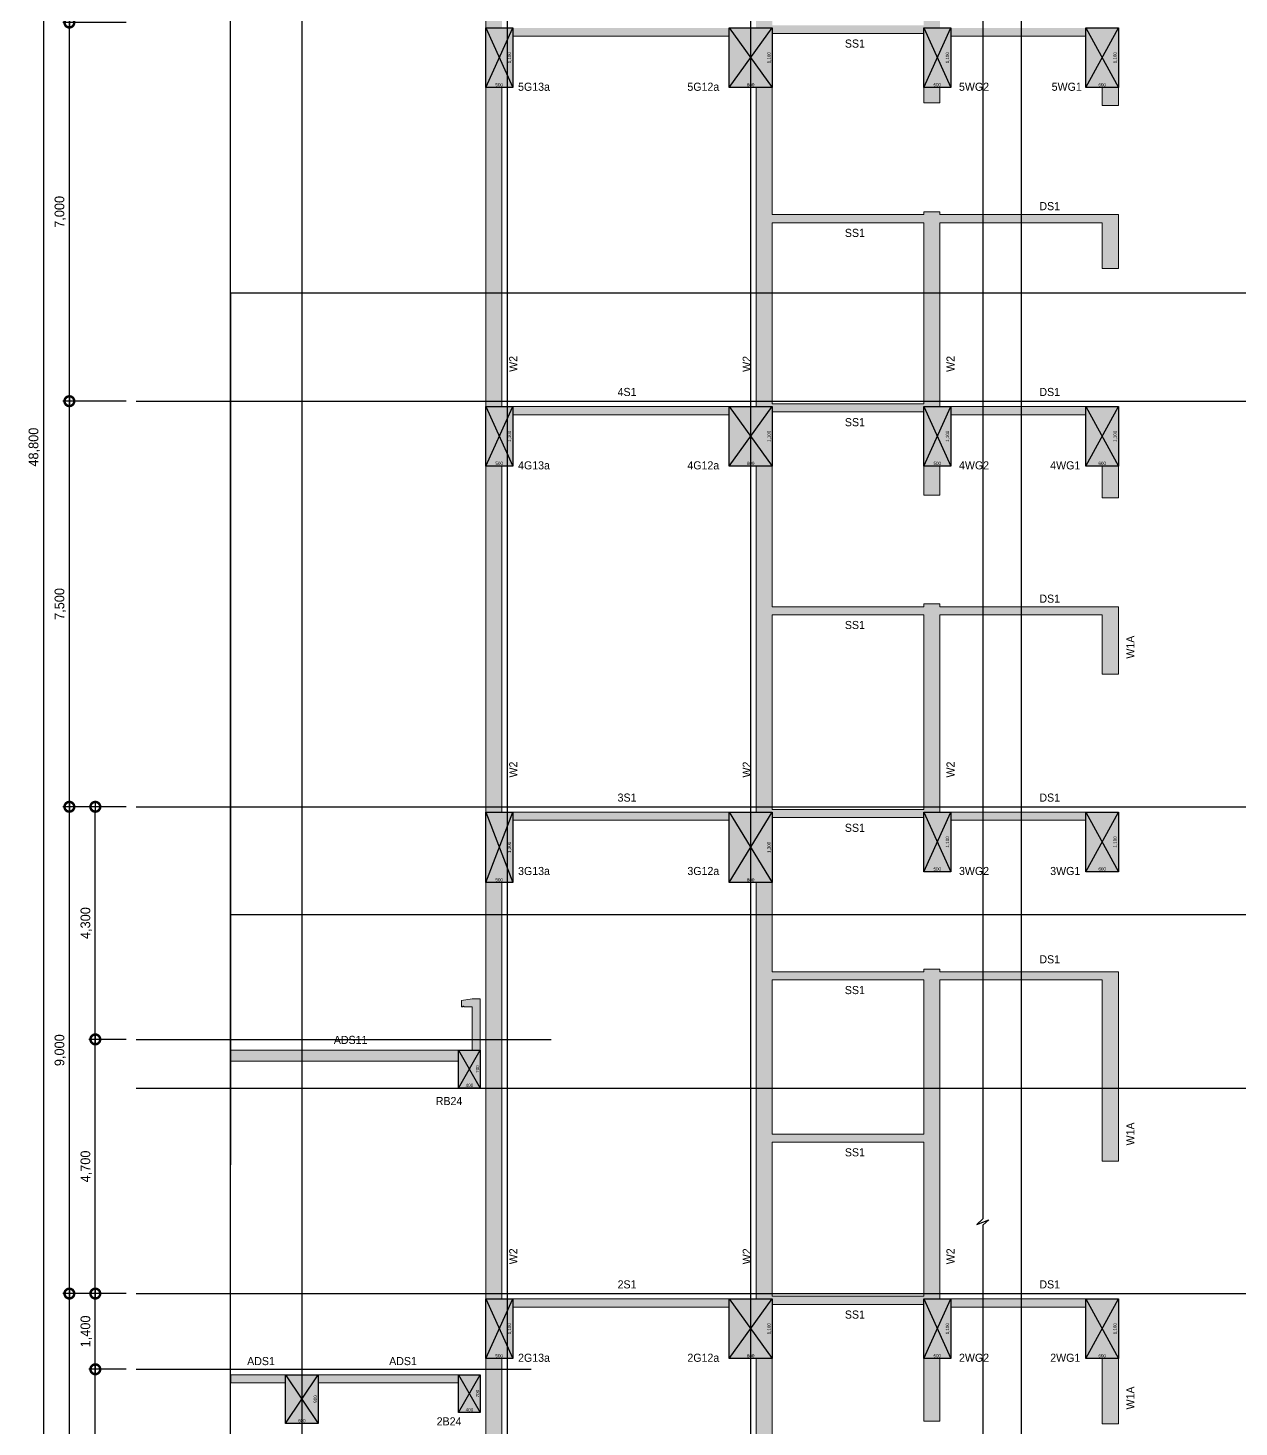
# Model space of a CAD drawing. Header units: millimetres. Extents: x -56316 to 123720, y -36837 to 55569.
# Drawn here: x -5063 to 17330, y 6283 to 32150 of the extents above; entities that cross this region are included whole.
import ezdxf
from ezdxf.enums import TextEntityAlignment as Align

# ---------------------------------------------------------------- set-up
doc = ezdxf.new("R2010")
doc.units = ezdxf.units.MM
doc.header["$LTSCALE"] = 60
doc.linetypes.add('HIDDEN', pattern=[2, 1, -1])
doc.layers.get('Defpoints').update_dxf_attribs({"color": 151})
doc.layers.add('A-CON', color=2, linetype='Continuous', lineweight=9)
for name, color, linetype in [('A-DIM', 7, 'Continuous'), ('A-SYM', 7, 'Continuous'), ('cen', 1, 'Continuous'), ('구조SOLID', 253, 'Continuous')]:
    doc.layers.add(name, color=color, linetype=linetype)
for name, color, linetype, plot in [('AS-HIDLINE', 205, 'Continuous', False), ('NOPLOT', 191, 'Continuous', False), ('NOPLOT-DIM', 191, 'Continuous', False), ('NOPLOT-부호', 151, 'Continuous', False)]:
    doc.layers.add(name, color=color, linetype=linetype, plot=plot)
doc.styles.add('Gdim', font='Dotum.ttf')
doc.dimstyles.new('G-Xdim', dxfattribs={"dimscale": 30, "dimtxt": 2, "dimasz": 1, "dimexe": 1.2, "dimexo": 1.2, "dimgap": 0, "dimtad": 1, "dimdec": 1, "dimdsep": 46, "dimlunit": 6, "dimtxsty": 'Gdim', "dimcen": 1, "dimse1": 1, "dimse2": 1, "dimsd1": 1, "dimsd2": 1, "dimclrd": 1, "dimclre": 1, "dimclrt": 256, "dimadec": 0, "dimazin": 0, "dimtfac": 1, "dimtdec": 1, "dimtix": 1, "dimtmove": 2, "dimatfit": 1, "dimfxl": 0, "dimtolj": 1, "dimlwd": -1, "dimlwe": -1, "dimarcsym": 0})
doc.dimstyles.new('Gdim60', dxfattribs={"dimscale": 60, "dimtxt": 3, "dimasz": 1, "dimexe": 2, "dimexo": 3, "dimgap": 1, "dimtad": 1, "dimdec": 0, "dimdsep": 46, "dimlunit": 6, "dimtxsty": 'Gdim', "dimblk": 'G3-DOT', "dimcen": 2.5, "dimdle": 2, "dimclrd": 1, "dimclre": 1, "dimclrt": 256, "dimazin": 2, "dimtfac": 1, "dimtdec": 0, "dimtix": 1, "dimtmove": 2, "dimatfit": 3, "dimldrblk": 'DOTSMALL', "dimfxl": 0, "dimtolj": 1, "dimtzin": 0, "dimarcsym": 0})

# ---------------------------------------------------------------- blocks, each defined once
blk = doc.blocks.new('*D41')
at = {"layer": 'Defpoints', "color": 0, "linetype": 'Continuous', "transparency": 16777216}
for p in [(-200, -700), (200, -680), (200, -700)]:
    blk.add_point(p, dxfattribs=at)
at = {"layer": 'AS-HIDLINE', "linetype": 'Continuous', "transparency": 16777216, "insert": (0, -650), "char_height": 60, "attachment_point": 5, "style": 'Gdim'}
blk.add_mtext('\\A1;400', dxfattribs=at)
blk = doc.blocks.new('*D42')
at = {"layer": 'Defpoints', "color": 0, "linetype": 'Continuous', "transparency": 16777216}
for p in [(200, 0), (180, 0), (200, -700)]:
    blk.add_point(p, dxfattribs=at)
at = {"layer": 'AS-HIDLINE', "linetype": 'Continuous', "transparency": 16777216, "insert": (150, -350), "char_height": 60, "attachment_point": 5, "rotation": 90, "style": 'Gdim'}
blk.add_mtext('\\A1;700', dxfattribs=at)
blk = doc.blocks.new('*D43')
at = {"layer": 'Defpoints', "color": 0, "linetype": 'Continuous', "transparency": 16777216}
for p in [(-400, -700), (0, -680), (0, -700)]:
    blk.add_point(p, dxfattribs=at)
at = {"layer": 'AS-HIDLINE', "linetype": 'Continuous', "transparency": 16777216, "insert": (-200, -650), "char_height": 60, "attachment_point": 5, "style": 'Gdim'}
blk.add_mtext('\\A1;400', dxfattribs=at)
blk = doc.blocks.new('*D44')
at = {"layer": 'Defpoints', "color": 0, "linetype": 'Continuous', "transparency": 16777216}
for p in [(0, 0), (-20, 0), (0, -700)]:
    blk.add_point(p, dxfattribs=at)
at = {"layer": 'AS-HIDLINE', "linetype": 'Continuous', "transparency": 16777216, "insert": (-50, -350), "char_height": 60, "attachment_point": 5, "rotation": 90, "style": 'Gdim'}
blk.add_mtext('\\A1;700', dxfattribs=at)
blk = doc.blocks.new('G3-DOT')
at = {"layer": 'A-DIM', "color": 1, "linetype": 'ByBlock'}
blk.add_line((1.5, 0), (-1.5, 0), dxfattribs=at)
at = {"layer": 'A-DIM', "color": 1, "linetype": 'ByBlock', "const_width": 3}
blk.add_lwpolyline([(0.375, 0, 1), (-0.375, 0, 1)], format="xyb", close=True, dxfattribs=at)
blk = doc.blocks.new('*D88')
at = {"layer": 'Defpoints', "color": 0, "transparency": 16777216}
for p in [(-3066, 48800), (-3066, 0), (-4778, 0)]:
    blk.add_point(p, dxfattribs=at)
at = {"layer": 'NOPLOT-DIM', "color": 1, "lineweight": -2, "transparency": 16777216}
for p, q in [((-3246, 48800), (-4898, 48800)), ((-4778, 48740), (-4778, 60)), ((-3246, 0), (-4898, 0))]:
    blk.add_line(p, q, dxfattribs=at)
at = {"layer": 'NOPLOT-DIM', "color": 1, "lineweight": -2, "transparency": 16777216, "xscale": 60, "yscale": 60, "zscale": 60}
for p, rotation in [((-4778, 48800), 90), ((-4778, 0), 270)]:
    blk.add_blockref('G3-DOT', p, dxfattribs=dict(at, rotation=rotation))
at = {"layer": 'NOPLOT-DIM', "transparency": 16777216, "insert": (-4945, 24400), "char_height": 180, "attachment_point": 5, "rotation": 90, "style": 'Gdim'}
blk.add_mtext('\\A1;48,800', dxfattribs=at)
blk = doc.blocks.new('_DotSmall')
at = {"color": 0, "linetype": 'ByBlock', "const_width": 0.5}
blk.add_lwpolyline([(-0.0625, 0, 1), (0.0625, 0, 1)], format="xyb", close=True, dxfattribs=at)
blk = doc.blocks.new('*D89')
at = {"layer": 'Defpoints', "color": 0, "transparency": 16777216}
for p in [(-4298, 8750), (-3066, 8750), (-3066, 0)]:
    blk.add_point(p, dxfattribs=at)
at = {"layer": 'NOPLOT-DIM', "color": 1, "lineweight": -2, "transparency": 16777216}
for p, q in [((-3246, 8750), (-4418, 8750)), ((-4298, 60), (-4298, 8690)), ((-3246, 0), (-4418, 0))]:
    blk.add_line(p, q, dxfattribs=at)
at = {"layer": 'NOPLOT-DIM', "color": 1, "lineweight": -2, "transparency": 16777216, "xscale": 60, "yscale": 60, "zscale": 60}
for p, rotation in [((-4298, 8750), 90), ((-4298, 0), 270)]:
    blk.add_blockref('G3-DOT', p, dxfattribs=dict(at, rotation=rotation))
at = {"layer": 'NOPLOT-DIM', "transparency": 16777216, "insert": (-4465, 4375), "char_height": 180, "attachment_point": 5, "rotation": 90, "style": 'Gdim'}
blk.add_mtext('\\A1;8,750', dxfattribs=at)
blk = doc.blocks.new('*D90')
at = {"layer": 'Defpoints', "color": 0, "transparency": 16777216}
for p in [(-4298, 17750), (-3066, 17750), (-3066, 8750)]:
    blk.add_point(p, dxfattribs=at)
at = {"layer": 'NOPLOT-DIM', "color": 1, "lineweight": -2, "transparency": 16777216}
for p, q in [((-3246, 17750), (-4418, 17750)), ((-4298, 8810), (-4298, 17690)), ((-3246, 8750), (-4418, 8750))]:
    blk.add_line(p, q, dxfattribs=at)
at = {"layer": 'NOPLOT-DIM', "color": 1, "lineweight": -2, "transparency": 16777216, "xscale": 60, "yscale": 60, "zscale": 60}
for p, rotation in [((-4298, 17750), 90), ((-4298, 8750), 270)]:
    blk.add_blockref('G3-DOT', p, dxfattribs=dict(at, rotation=rotation))
at = {"layer": 'NOPLOT-DIM', "transparency": 16777216, "insert": (-4465, 13250), "char_height": 180, "attachment_point": 5, "rotation": 90, "style": 'Gdim'}
blk.add_mtext('\\A1;9,000', dxfattribs=at)
blk = doc.blocks.new('*D91')
at = {"layer": 'Defpoints', "color": 0, "transparency": 16777216}
for p in [(-4298, 25250), (-3066, 25250), (-3066, 17750)]:
    blk.add_point(p, dxfattribs=at)
at = {"layer": 'NOPLOT-DIM', "color": 1, "lineweight": -2, "transparency": 16777216}
for p, q in [((-3246, 25250), (-4418, 25250)), ((-4298, 17810), (-4298, 25190)), ((-3246, 17750), (-4418, 17750))]:
    blk.add_line(p, q, dxfattribs=at)
at = {"layer": 'NOPLOT-DIM', "color": 1, "lineweight": -2, "transparency": 16777216, "xscale": 60, "yscale": 60, "zscale": 60}
for p, rotation in [((-4298, 25250), 90), ((-4298, 17750), 270)]:
    blk.add_blockref('G3-DOT', p, dxfattribs=dict(at, rotation=rotation))
at = {"layer": 'NOPLOT-DIM', "transparency": 16777216, "insert": (-4465, 21500), "char_height": 180, "attachment_point": 5, "rotation": 90, "style": 'Gdim'}
blk.add_mtext('\\A1;7,500', dxfattribs=at)
blk = doc.blocks.new('*D92')
at = {"layer": 'Defpoints', "color": 0, "transparency": 16777216}
for p in [(-4298, 32250), (-3066, 32250), (-3066, 25250)]:
    blk.add_point(p, dxfattribs=at)
at = {"layer": 'NOPLOT-DIM', "color": 1, "lineweight": -2, "transparency": 16777216}
for p, q in [((-3246, 32250), (-4418, 32250)), ((-4298, 25310), (-4298, 32190)), ((-3246, 25250), (-4418, 25250))]:
    blk.add_line(p, q, dxfattribs=at)
at = {"layer": 'NOPLOT-DIM', "color": 1, "lineweight": -2, "transparency": 16777216, "xscale": 60, "yscale": 60, "zscale": 60}
for p, rotation in [((-4298, 32250), 90), ((-4298, 25250), 270)]:
    blk.add_blockref('G3-DOT', p, dxfattribs=dict(at, rotation=rotation))
at = {"layer": 'NOPLOT-DIM', "transparency": 16777216, "insert": (-4465, 28750), "char_height": 180, "attachment_point": 5, "rotation": 90, "style": 'Gdim'}
blk.add_mtext('\\A1;7,000', dxfattribs=at)
blk = doc.blocks.new('*D93')
at = {"layer": 'Defpoints', "color": 0, "transparency": 16777216}
for p in [(-4298, 40250), (-3066, 40250), (-3066, 32250)]:
    blk.add_point(p, dxfattribs=at)
at = {"layer": 'NOPLOT-DIM', "color": 1, "lineweight": -2, "transparency": 16777216}
for p, q in [((-3246, 40250), (-4418, 40250)), ((-4298, 32310), (-4298, 40190)), ((-3246, 32250), (-4418, 32250))]:
    blk.add_line(p, q, dxfattribs=at)
at = {"layer": 'NOPLOT-DIM', "color": 1, "lineweight": -2, "transparency": 16777216, "xscale": 60, "yscale": 60, "zscale": 60}
for p, rotation in [((-4298, 40250), 90), ((-4298, 32250), 270)]:
    blk.add_blockref('G3-DOT', p, dxfattribs=dict(at, rotation=rotation))
at = {"layer": 'NOPLOT-DIM', "transparency": 16777216, "insert": (-4465, 36250), "char_height": 180, "attachment_point": 5, "rotation": 90, "style": 'Gdim'}
blk.add_mtext('\\A1;8,000', dxfattribs=at)
blk = doc.blocks.new('*D113')
at = {"layer": 'Defpoints', "color": 0, "transparency": 16777216}
for p in [(-3818, 13450), (-3066, 13450), (-3066, 8750)]:
    blk.add_point(p, dxfattribs=at)
at = {"layer": 'NOPLOT-DIM', "color": 1, "lineweight": -2, "transparency": 16777216}
for p, q in [((-3246, 13450), (-3938, 13450)), ((-3818, 8810), (-3818, 13390)), ((-3246, 8750), (-3938, 8750))]:
    blk.add_line(p, q, dxfattribs=at)
at = {"layer": 'NOPLOT-DIM', "color": 1, "lineweight": -2, "transparency": 16777216, "xscale": 60, "yscale": 60, "zscale": 60}
for p, rotation in [((-3818, 13450), 90), ((-3818, 8750), 270)]:
    blk.add_blockref('G3-DOT', p, dxfattribs=dict(at, rotation=rotation))
at = {"layer": 'NOPLOT-DIM', "transparency": 16777216, "insert": (-3985, 11100), "char_height": 180, "attachment_point": 5, "rotation": 90, "style": 'Gdim'}
blk.add_mtext('\\A1;4,700', dxfattribs=at)
blk = doc.blocks.new('*D114')
at = {"layer": 'Defpoints', "color": 0, "transparency": 16777216}
for p in [(-3818, 17750), (-3066, 17750), (-3066, 13450)]:
    blk.add_point(p, dxfattribs=at)
at = {"layer": 'NOPLOT-DIM', "color": 1, "lineweight": -2, "transparency": 16777216}
for p, q in [((-3246, 17750), (-3938, 17750)), ((-3818, 13510), (-3818, 17690)), ((-3246, 13450), (-3938, 13450))]:
    blk.add_line(p, q, dxfattribs=at)
at = {"layer": 'NOPLOT-DIM', "color": 1, "lineweight": -2, "transparency": 16777216, "xscale": 60, "yscale": 60, "zscale": 60}
for p, rotation in [((-3818, 17750), 90), ((-3818, 13450), 270)]:
    blk.add_blockref('G3-DOT', p, dxfattribs=dict(at, rotation=rotation))
at = {"layer": 'NOPLOT-DIM', "transparency": 16777216, "insert": (-3985, 15600), "char_height": 180, "attachment_point": 5, "rotation": 90, "style": 'Gdim'}
blk.add_mtext('\\A1;4,300', dxfattribs=at)
blk = doc.blocks.new('*D119')
at = {"layer": 'Defpoints', "color": 0, "transparency": 16777216}
for p in [(-3818, 8750), (-3066, 8750), (-3066, 7350)]:
    blk.add_point(p, dxfattribs=at)
at = {"layer": 'NOPLOT-DIM', "color": 1, "lineweight": -2, "transparency": 16777216}
for p, q in [((-3246, 8750), (-3938, 8750)), ((-3818, 7410), (-3818, 8690)), ((-3246, 7350), (-3938, 7350))]:
    blk.add_line(p, q, dxfattribs=at)
at = {"layer": 'NOPLOT-DIM', "color": 1, "lineweight": -2, "transparency": 16777216, "xscale": 60, "yscale": 60, "zscale": 60}
for p, rotation in [((-3818, 8750), 90), ((-3818, 7350), 270)]:
    blk.add_blockref('G3-DOT', p, dxfattribs=dict(at, rotation=rotation))
at = {"layer": 'NOPLOT-DIM', "transparency": 16777216, "insert": (-3985, 8050), "char_height": 180, "attachment_point": 5, "rotation": 90, "style": 'Gdim'}
blk.add_mtext('\\A1;1,400', dxfattribs=at)
blk = doc.blocks.new('*D120')
at = {"layer": 'Defpoints', "color": 0, "transparency": 16777216}
for p in [(-3818, 7350), (-3066, 7350), (-3066, 0)]:
    blk.add_point(p, dxfattribs=at)
at = {"layer": 'NOPLOT-DIM', "color": 1, "lineweight": -2, "transparency": 16777216}
for p, q in [((-3246, 7350), (-3938, 7350)), ((-3818, 60), (-3818, 7290)), ((-3246, 0), (-3938, 0))]:
    blk.add_line(p, q, dxfattribs=at)
at = {"layer": 'NOPLOT-DIM', "color": 1, "lineweight": -2, "transparency": 16777216, "xscale": 60, "yscale": 60, "zscale": 60}
for p, rotation in [((-3818, 7350), 90), ((-3818, 0), 270)]:
    blk.add_blockref('G3-DOT', p, dxfattribs=dict(at, rotation=rotation))
at = {"layer": 'NOPLOT-DIM', "transparency": 16777216, "insert": (-3985, 3675), "char_height": 180, "attachment_point": 5, "rotation": 90, "style": 'Gdim'}
blk.add_mtext('\\A1;7,350', dxfattribs=at)
blk = doc.blocks.new('*D65')
at = {"layer": 'Defpoints', "color": 0, "linetype": 'Continuous', "transparency": 16777216}
for p in [(-300, -1100), (300, -1080), (300, -1100)]:
    blk.add_point(p, dxfattribs=at)
at = {"layer": 'AS-HIDLINE', "linetype": 'Continuous', "transparency": 16777216, "insert": (0, -1050), "char_height": 60, "attachment_point": 5, "style": 'Gdim'}
blk.add_mtext('\\A1;600', dxfattribs=at)
blk = doc.blocks.new('*D66')
at = {"layer": 'Defpoints', "color": 0, "linetype": 'Continuous', "transparency": 16777216}
for p in [(300, 0), (280, 0), (300, -1100)]:
    blk.add_point(p, dxfattribs=at)
at = {"layer": 'AS-HIDLINE', "linetype": 'Continuous', "transparency": 16777216, "insert": (244, -550), "char_height": 60, "attachment_point": 5, "rotation": 90, "style": 'Gdim'}
blk.add_mtext('\\A1;1,100', dxfattribs=at)
blk = doc.blocks.new('*D59')
at = {"layer": 'Defpoints', "color": 0, "linetype": 'Continuous', "transparency": 16777216}
for p in [(-200, -1100), (300, -1080), (300, -1100)]:
    blk.add_point(p, dxfattribs=at)
at = {"layer": 'AS-HIDLINE', "linetype": 'Continuous', "transparency": 16777216, "insert": (50, -1050), "char_height": 60, "attachment_point": 5, "style": 'Gdim'}
blk.add_mtext('\\A1;500', dxfattribs=at)
blk = doc.blocks.new('*D60')
at = {"layer": 'Defpoints', "color": 0, "linetype": 'Continuous', "transparency": 16777216}
for p in [(300, 0), (280, 0), (300, -1100)]:
    blk.add_point(p, dxfattribs=at)
at = {"layer": 'AS-HIDLINE', "linetype": 'Continuous', "transparency": 16777216, "insert": (244, -550), "char_height": 60, "attachment_point": 5, "rotation": 90, "style": 'Gdim'}
blk.add_mtext('\\A1;1,100', dxfattribs=at)
blk = doc.blocks.new('*D61')
at = {"layer": 'Defpoints', "color": 0, "linetype": 'Continuous', "transparency": 16777216}
for p in [(-200, -1100), (600, -1080), (600, -1100)]:
    blk.add_point(p, dxfattribs=at)
at = {"layer": 'AS-HIDLINE', "linetype": 'Continuous', "transparency": 16777216, "insert": (200, -1050), "char_height": 60, "attachment_point": 5, "style": 'Gdim'}
blk.add_mtext('\\A1;800', dxfattribs=at)
blk = doc.blocks.new('*D62')
at = {"layer": 'Defpoints', "color": 0, "linetype": 'Continuous', "transparency": 16777216}
for p in [(600, 0), (580, 0), (600, -1100)]:
    blk.add_point(p, dxfattribs=at)
at = {"layer": 'AS-HIDLINE', "linetype": 'Continuous', "transparency": 16777216, "insert": (544, -550), "char_height": 60, "attachment_point": 5, "rotation": 90, "style": 'Gdim'}
blk.add_mtext('\\A1;1,100', dxfattribs=at)
blk = doc.blocks.new('*D63')
at = {"layer": 'Defpoints', "color": 0, "linetype": 'Continuous', "transparency": 16777216}
for p in [(-600, -900), (0, -880), (0, -900)]:
    blk.add_point(p, dxfattribs=at)
at = {"layer": 'AS-HIDLINE', "linetype": 'Continuous', "transparency": 16777216, "insert": (-300, -850), "char_height": 60, "attachment_point": 5, "style": 'Gdim'}
blk.add_mtext('\\A1;600', dxfattribs=at)
blk = doc.blocks.new('*D64')
at = {"layer": 'Defpoints', "color": 0, "linetype": 'Continuous', "transparency": 16777216}
for p in [(0, 0), (-20, 0), (0, -900)]:
    blk.add_point(p, dxfattribs=at)
at = {"layer": 'AS-HIDLINE', "linetype": 'Continuous', "transparency": 16777216, "insert": (-50, -450), "char_height": 60, "attachment_point": 5, "rotation": 90, "style": 'Gdim'}
blk.add_mtext('\\A1;900', dxfattribs=at)
blk = doc.blocks.new('*D53')
at = {"layer": 'Defpoints', "color": 0, "linetype": 'Continuous', "transparency": 16777216}
for p in [(600, -1280), (-200, -1300), (600, -1300)]:
    blk.add_point(p, dxfattribs=at)
at = {"layer": 'AS-HIDLINE', "linetype": 'Continuous', "transparency": 16777216, "insert": (200, -1250), "char_height": 60, "attachment_point": 5, "style": 'Gdim'}
blk.add_mtext('\\A1;800', dxfattribs=at)
blk = doc.blocks.new('*D54')
at = {"layer": 'Defpoints', "color": 0, "linetype": 'Continuous', "transparency": 16777216}
for p in [(600, 0), (580, 0), (600, -1300)]:
    blk.add_point(p, dxfattribs=at)
at = {"layer": 'AS-HIDLINE', "linetype": 'Continuous', "transparency": 16777216, "insert": (544, -650), "char_height": 60, "attachment_point": 5, "rotation": 90, "style": 'Gdim'}
blk.add_mtext('\\A1;1,300', dxfattribs=at)
blk = doc.blocks.new('*D51')
at = {"layer": 'Defpoints', "color": 0, "linetype": 'Continuous', "transparency": 16777216}
for p in [(300, -1280), (-200, -1300), (300, -1300)]:
    blk.add_point(p, dxfattribs=at)
at = {"layer": 'AS-HIDLINE', "linetype": 'Continuous', "transparency": 16777216, "insert": (50, -1250), "char_height": 60, "attachment_point": 5, "style": 'Gdim'}
blk.add_mtext('\\A1;500', dxfattribs=at)
blk = doc.blocks.new('*D52')
at = {"layer": 'Defpoints', "color": 0, "linetype": 'Continuous', "transparency": 16777216}
for p in [(300, 0), (280, 0), (300, -1300)]:
    blk.add_point(p, dxfattribs=at)
at = {"layer": 'AS-HIDLINE', "linetype": 'Continuous', "transparency": 16777216, "insert": (244, -650), "char_height": 60, "attachment_point": 5, "rotation": 90, "style": 'Gdim'}
blk.add_mtext('\\A1;1,300', dxfattribs=at)
blk = doc.blocks.new('*U15')
at = {"layer": 'AS-HIDLINE', "linetype": 'Continuous'}
for p, q in [((-200, -700), (200, 0)), ((-200, 0), (200, -700))]:
    blk.add_line(p, q, dxfattribs=at)
blk.add_lwpolyline([(-200, -700), (-200, 0), (200, 0), (200, -700)], close=True, dxfattribs=at)
dim = blk.add_linear_dim(base=(180.13, 0), p1=(200, -700), p2=(200, 0), angle=90, dimstyle='G-Xdim', override={"dimtxsty": 'Gdim'}, dxfattribs=at)
dim.commit()
dim.dimension.update_dxf_attribs({"geometry": '*D42', "text_midpoint": (150.09, -350)})
dim = blk.add_linear_dim(base=(200, -680.06), p1=(-200, -700), p2=(200, -700), dimstyle='G-Xdim', override={"dimtxsty": 'Gdim'}, dxfattribs=at)
dim.commit()
dim.dimension.update_dxf_attribs({"geometry": '*D41', "text_midpoint": (0, -650.02)})
blk = doc.blocks.new('*U16')
at = {"layer": 'AS-HIDLINE', "linetype": 'Continuous'}
for p, q in [((-400, -700), (0, 0)), ((-400, 0), (0, -700))]:
    blk.add_line(p, q, dxfattribs=at)
blk.add_lwpolyline([(-400, -700), (-400, 0), (0, 0), (0, -700)], close=True, dxfattribs=at)
dim = blk.add_linear_dim(base=(-19.87, 0), p1=(0, -700), p2=(0, 0), angle=90, dimstyle='G-Xdim', override={"dimtxsty": 'Gdim'}, dxfattribs=at)
dim.commit()
dim.dimension.update_dxf_attribs({"geometry": '*D44', "text_midpoint": (-49.91, -350)})
dim = blk.add_linear_dim(base=(0, -680.06), p1=(-400, -700), p2=(0, -700), dimstyle='G-Xdim', override={"dimtxsty": 'Gdim'}, dxfattribs=at)
dim.commit()
dim.dimension.update_dxf_attribs({"geometry": '*D43', "text_midpoint": (-200, -650.02)})
blk = doc.blocks.new('*U27')
at = {"layer": 'AS-HIDLINE', "linetype": 'Continuous'}
for p, q in [((-300, -1100), (300, 0)), ((-300, 0), (300, -1100))]:
    blk.add_line(p, q, dxfattribs=at)
blk.add_lwpolyline([(-300, -1100), (-300, 0), (300, 0), (300, -1100)], close=True, dxfattribs=at)
dim = blk.add_linear_dim(base=(280.13, 0), p1=(300, -1100), p2=(300, 0), angle=90, dimstyle='G-Xdim', override={"dimtxsty": 'Gdim'}, dxfattribs=at)
dim.commit()
dim.dimension.update_dxf_attribs({"geometry": '*D66', "text_midpoint": (244.31, -550)})
dim = blk.add_linear_dim(base=(300, -1080.06), p1=(-300, -1100), p2=(300, -1100), dimstyle='G-Xdim', override={"dimtxsty": 'Gdim'}, dxfattribs=at)
dim.commit()
dim.dimension.update_dxf_attribs({"geometry": '*D65', "text_midpoint": (0, -1050.02)})
blk = doc.blocks.new('*U24')
at = {"layer": 'AS-HIDLINE', "linetype": 'Continuous'}
for p, q in [((-200, -1100), (300, 0)), ((-200, 0), (300, -1100))]:
    blk.add_line(p, q, dxfattribs=at)
blk.add_lwpolyline([(-200, -1100), (-200, 0), (300, 0), (300, -1100)], close=True, dxfattribs=at)
dim = blk.add_linear_dim(base=(280.13, 0), p1=(300, -1100), p2=(300, 0), angle=90, dimstyle='G-Xdim', override={"dimtxsty": 'Gdim'}, dxfattribs=at)
dim.commit()
dim.dimension.update_dxf_attribs({"geometry": '*D60', "text_midpoint": (244.31, -550)})
dim = blk.add_linear_dim(base=(300, -1080.06), p1=(-200, -1100), p2=(300, -1100), dimstyle='G-Xdim', override={"dimtxsty": 'Gdim'}, dxfattribs=at)
dim.commit()
dim.dimension.update_dxf_attribs({"geometry": '*D59', "text_midpoint": (50, -1050.02)})
blk = doc.blocks.new('*U25')
at = {"layer": 'AS-HIDLINE', "linetype": 'Continuous'}
for p, q in [((-200, -1100), (600, 0)), ((-200, 0), (600, -1100))]:
    blk.add_line(p, q, dxfattribs=at)
blk.add_lwpolyline([(-200, -1100), (-200, 0), (600, 0), (600, -1100)], close=True, dxfattribs=at)
dim = blk.add_linear_dim(base=(580.13, 0), p1=(600, -1100), p2=(600, 0), angle=90, dimstyle='G-Xdim', override={"dimtxsty": 'Gdim'}, dxfattribs=at)
dim.commit()
dim.dimension.update_dxf_attribs({"geometry": '*D62', "text_midpoint": (544.31, -550)})
dim = blk.add_linear_dim(base=(600, -1080.06), p1=(-200, -1100), p2=(600, -1100), dimstyle='G-Xdim', override={"dimtxsty": 'Gdim'}, dxfattribs=at)
dim.commit()
dim.dimension.update_dxf_attribs({"geometry": '*D61', "text_midpoint": (200, -1050.02)})
blk = doc.blocks.new('*U26')
at = {"layer": 'AS-HIDLINE', "linetype": 'Continuous'}
for p, q in [((-600, -900), (0, 0)), ((-600, 0), (0, -900))]:
    blk.add_line(p, q, dxfattribs=at)
blk.add_lwpolyline([(-600, -900), (-600, 0), (0, 0), (0, -900)], close=True, dxfattribs=at)
dim = blk.add_linear_dim(base=(-19.87, 0), p1=(0, -900), p2=(0, 0), angle=90, dimstyle='G-Xdim', override={"dimtxsty": 'Gdim'}, dxfattribs=at)
dim.commit()
dim.dimension.update_dxf_attribs({"geometry": '*D64', "text_midpoint": (-49.91, -450)})
dim = blk.add_linear_dim(base=(0, -880.06), p1=(-600, -900), p2=(0, -900), dimstyle='G-Xdim', override={"dimtxsty": 'Gdim'}, dxfattribs=at)
dim.commit()
dim.dimension.update_dxf_attribs({"geometry": '*D63', "text_midpoint": (-300, -850.02)})
blk = doc.blocks.new('*U21')
at = {"layer": 'AS-HIDLINE', "linetype": 'Continuous'}
for p, q in [((-200, -1300), (600, 0)), ((-200, 0), (600, -1300))]:
    blk.add_line(p, q, dxfattribs=at)
blk.add_lwpolyline([(-200, -1300), (-200, 0), (600, 0), (600, -1300)], close=True, dxfattribs=at)
dim = blk.add_linear_dim(base=(580.13, 0), p1=(600, -1300), p2=(600, 0), angle=90, dimstyle='G-Xdim', override={"dimtxsty": 'Gdim'}, dxfattribs=at)
dim.commit()
dim.dimension.update_dxf_attribs({"geometry": '*D54', "text_midpoint": (544.31, -650)})
dim = blk.add_linear_dim(base=(600, -1280.06), p1=(-200, -1300), p2=(600, -1300), dimstyle='G-Xdim', override={"dimtxsty": 'Gdim'}, dxfattribs=at)
dim.commit()
dim.dimension.update_dxf_attribs({"geometry": '*D53', "text_midpoint": (200, -1250.02)})
blk = doc.blocks.new('*U20')
at = {"layer": 'AS-HIDLINE', "linetype": 'Continuous'}
for p, q in [((-200, -1300), (300, 0)), ((-200, 0), (300, -1300))]:
    blk.add_line(p, q, dxfattribs=at)
blk.add_lwpolyline([(-200, -1300), (-200, 0), (300, 0), (300, -1300)], close=True, dxfattribs=at)
dim = blk.add_linear_dim(base=(280.13, 0), p1=(300, -1300), p2=(300, 0), angle=90, dimstyle='G-Xdim', override={"dimtxsty": 'Gdim'}, dxfattribs=at)
dim.commit()
dim.dimension.update_dxf_attribs({"geometry": '*D52', "text_midpoint": (244.31, -650)})
dim = blk.add_linear_dim(base=(300, -1280.06), p1=(-200, -1300), p2=(300, -1300), dimstyle='G-Xdim', override={"dimtxsty": 'Gdim'}, dxfattribs=at)
dim.commit()
dim.dimension.update_dxf_attribs({"geometry": '*D51', "text_midpoint": (50, -1250.02)})

msp = doc.modelspace()

# ---------------------------------------------------------------- hatches: boundary and pattern name
at = {"layer": '구조SOLID'}
h = msp.add_hatch(color=256, dxfattribs=at)
h.dxf.hatch_style = 1
h.paths.add_polyline_path([(11800, -150), (11800, 4175), (14800, 4175), (14800, 2450), (15100, 2450), (15100, 4325), (11800, 4325), (11800, 4375), (11500, 4375), (11500, 4325), (8700, 4325), (8700, 8550), (11500, 8550), (11500, 6390), (11800, 6390), (11800, 7550), (12000, 7550), (12000, 8500), (14500, 8500), (14500, 7550), (14800, 7550), (14800, 6340), (15100, 6340), (15100, 8650), (11800, 8650), (11800, 14550), (14800, 14550), (14800, 11200), (15100, 11200), (15100, 14700), (11800, 14700), (11800, 14750), (11500, 14750), (11500, 14700), (8700, 14700), (8700, 17550), (11500, 17550), (11500, 16550), (12000, 16550), (12000, 17500), (14500, 17500), (14500, 16550), (15100, 16550), (15100, 17650), (11800, 17650), (11800, 21300), (14800, 21300), (14800, 20200), (15100, 20200), (15100, 21450), (11800, 21450), (11800, 21500), (11500, 21500), (11500, 21450), (8700, 21450), (8700, 25050), (11500, 25050), (11500, 23515), (11800, 23515), (11800, 24050), (12000, 24050), (12000, 25000), (14500, 25000), (14500, 24050), (14800, 24050), (14800, 23465), (15100, 23465), (15100, 25150), (11800, 25150), (11800, 28550), (14800, 28550), (14800, 27700), (15100, 27700), (15100, 28700), (11800, 28700), (11800, 28750), (11500, 28750), (11500, 28700), (8700, 28700), (8700, 32050), (11500, 32050), (11500, 30765), (11800, 30765), (11800, 31050), (12000, 31050), (12000, 32000), (14500, 32000), (14500, 31050), (14800, 31050), (14800, 30715), (15100, 30715), (15100, 32150), (11800, 32150), (11800, 36050), (14800, 36050), (14800, 34700), (15100, 34700), (15100, 36200), (11800, 36200), (11800, 36250), (11500, 36250), (11500, 36200), (8700, 36200), (8700, 40050), (11500, 40050), (11500, 38265), (11800, 38265), (11800, 39050), (12000, 39050), (12000, 40000), (14500, 40000), (14500, 39050), (14800, 39050), (14800, 38215), (15100, 38215), (15100, 40150), (11800, 40150), (11800, 45350), (14600, 45350), (14600, 44800), (14800, 44800), (14800, 42700), (15100, 42700), (15100, 45350), (17700, 45350), (17700, -1850), (15100, -1850), (15100, -50), (14800, -50), (14800, -150)], flags=16)
h.paths.add_polyline_path([(11500, -150), (8700, -150), (8700, 4175), (11500, 4175)], flags=16)
h.paths.add_polyline_path([(18000, -150), (18000, 7550), (18200, 7550), (18200, 8500), (20800, 8500), (20800, 8500), (21200, 8500), (21200, 8500), (23800, 8500), (23800, 7350), (24500, 7350), (24500, -150)], flags=16)
h.paths.add_polyline_path([(8400, -1050), (8400, -2700), (3700, -2700), (3700, -1050), (4000, -1050), (4000, -350), (8100, -350), (8100, -1050)], flags=16)
h.paths.add_polyline_path([(8400, -150), (3700, -150), (3700, 7550), (3900, 7550), (3900, 8500), (7900, 8500), (7900, 7550), (8400, 7550)], flags=16)
h.paths.add_polyline_path([(11500, 8700), (8700, 8700), (8700, 11550), (11500, 11550)], flags=16)
h.paths.add_polyline_path([(18000, 8650), (18000, 16550), (18200, 16550), (18200, 17500), (20800, 17500), (20800, 17500), (21200, 17500), (21200, 17500), (23800, 17500), (23800, 16350), (24500, 16350), (24500, 8650)], flags=16)
h.paths.add_polyline_path([(8400, 8650), (3700, 8650), (3700, 16350), (3900, 16350), (3900, 17500), (7900, 17500), (7900, 16350), (8400, 16350)], flags=16)
h.paths.add_polyline_path([(24800, -800), (24800, 8500), (31200, 8500), (31200, 7550), (31700, 7550), (31700, 8500), (39900, 8500), (39900, -800)], flags=16)
h.paths.add_polyline_path([(11500, 11700), (8700, 11700), (8700, 14550), (11500, 14550)], flags=16)
h.paths.add_polyline_path([(11500, 17700), (8700, 17700), (8700, 21300), (11500, 21300)], flags=16)
h.paths.add_polyline_path([(18000, 17650), (18000, 24050), (18200, 24050), (18200, 25000), (20800, 25000), (20800, 25000), (21200, 25000), (21200, 25000), (23800, 25000), (23800, 23850), (24500, 23850), (24500, 17650)], flags=16)
h.paths.add_polyline_path([(8400, 17650), (3700, 17650), (3700, 24050), (3900, 24050), (3900, 25000), (7900, 25000), (7900, 24050), (8400, 24050)], flags=16)
h.paths.add_polyline_path([(31400, 8650), (31400, 16550), (31700, 16550), (31700, 17500), (39900, 17500), (39900, 8650)], flags=16)
h.paths.add_polyline_path([(31400, 17650), (31400, 24050), (31700, 24050), (31700, 25000), (39900, 25000), (39900, 17650)], flags=16)
h.paths.add_polyline_path([(11500, 25200), (8700, 25200), (8700, 28550), (11500, 28550)], flags=16)
h.paths.add_polyline_path([(18000, 25150), (18000, 31050), (18200, 31050), (18200, 32000), (20800, 32000), (20800, 31550), (21200, 31550), (21200, 32000), (23800, 32000), (23800, 30850), (24500, 30850), (24500, 25150)], flags=16)
h.paths.add_polyline_path([(8400, 25150), (3700, 25150), (3700, 31050), (3900, 31050), (3900, 32000), (7900, 32000), (7900, 31050), (8400, 31050)], flags=16)
h.paths.add_polyline_path([(40200, -1050), (40500, -1050), (40500, -150), (40200, -150), (40200, 7550), (40700, 7550), (40700, 8500), (44700, 8500), (44700, 7550), (44900, 7550), (44900, -150), (44600, -150), (44600, -1050), (44900, -1050), (44900, -1950), (40200, -1950)], flags=16)
h.paths.add_polyline_path([(40200, 8650), (40200, 16350), (40700, 16350), (40700, 17500), (44700, 17500), (44700, 16350), (44900, 16350), (44900, 8650)], flags=16)
h.paths.add_polyline_path([(31400, 25150), (31400, 31050), (31700, 31050), (31700, 32000), (39900, 32000), (39900, 25150)], flags=16)
h.paths.add_polyline_path([(40200, 17650), (40200, 24050), (40700, 24050), (40700, 25000), (44700, 25000), (44700, 24050), (44900, 24050), (44900, 17650)], flags=16)
h.paths.add_polyline_path([(11500, 32200), (8700, 32200), (8700, 36050), (11500, 36050)], flags=16)
h.paths.add_polyline_path([(18000, 32150), (18000, 39050), (18200, 39050), (18200, 40000), (20800, 40000), (20800, 40000), (21200, 40000), (21200, 40000), (23800, 40000), (23800, 38850), (24500, 38850), (24500, 32150)], flags=16)
h.paths.add_polyline_path([(8400, 32150), (3700, 32150), (3700, 39050), (3900, 39050), (3900, 40000), (7900, 40000), (7900, 38850), (8400, 38850)], flags=16)
h.paths.add_polyline_path([(40200, 25150), (40200, 31050), (40700, 31050), (40700, 32000), (44700, 32000), (44700, 31050), (44900, 31050), (44900, 25150)], flags=16)
h.paths.add_polyline_path([(31400, 32150), (31400, 38850), (31700, 38850), (31700, 39750), (39900, 39750), (39900, 32150)], flags=16)
h.paths.add_polyline_path([(11500, 40200), (8700, 40200), (8700, 45350), (11500, 45350)], flags=16)
h.paths.add_polyline_path([(18000, 40150), (18000, 44800), (18200, 44800), (18200, 45350), (24300, 45350), (24300, 44800), (24500, 44800), (24500, 40150)], flags=16)
h.paths.add_polyline_path([(8400, 40150), (3700, 40150), (3700, 44800), (3900, 44800), (3900, 45320), (8200, 45320), (8200, 44800), (8400, 44800)], flags=16)
h.paths.add_polyline_path([(40200, 32150), (40200, 38850), (40700, 38850), (40700, 40000), (44700, 40000), (44700, 39050), (44900, 39050), (44900, 32150)], flags=16)
h.paths.add_polyline_path([(40200, 40150), (40200, 44800), (40400, 44800), (40400, 45320), (44700, 45320), (44700, 44800), (44900, 44800), (44900, 40150)], flags=16)
h.paths.add_polyline_path([(40050, 45500), (40050, 47000), (39900, 47000), (39900, 40900), (39800, 40900), (39600, 40870), (39600, 40765), (39645, 40765), (39900, 40750), (39900, 39950), (31400, 39950), (31400, 40750), (31655, 40750), (31655, 40765), (31700, 40870), (31500, 40900), (31400, 40900), (31400, 46350), (31200, 46350), (31200, 45500), (30900, 45500), (30900, 44800), (31200, 44800), (31200, 8650), (24800, 8650), (24800, 46350), (24500, 46350), (24500, 46250), (24200, 46220), (24200, 46115), (24245, 46115), (24500, 46100), (24500, 45500), (3600, 45500), (3600, 46100), (3755, 46100), (3755, 46115), (3770, 46115), (3770, 46100), (3800, 46100), (3800, 46220), (3600, 46250), (3600, 47000), (3400, 47000), (3400, -2700), (2050, -2700), (2050, -4200), (9800, -4200), (9800, -1650), (13350, -1650), (13350, -3350), (19350, -3350), (19350, -1850), (18000, -1850), (18000, -1050), (18300, -1050), (18300, -550), (24300, -550), (24300, -800), (23900, -800), (23900, -1500), (25400, -1500), (25400, -1200), (39900, -1200), (39900, -1950), (39300, -1950), (39300, -2650), (40800, -2650), (40800, -2250), (44300, -2250), (44300, -2650), (45800, -2650), (45800, -1950), (45200, -1950), (45200, 47000), (45000, 47000), (45000, 46250), (44800, 46220), (44800, 46100), (44830, 46100), (44830, 46115), (44845, 46115), (44845, 46100), (45000, 46100), (45000, 45500)])
h = msp.add_hatch(color=256, dxfattribs=at)
h.dxf.hatch_style = 1
h.paths.add_polyline_path([(3300, 14200), (3150, 14200), (2950, 14170), (2950, 14050), (2980, 14050), (2980, 14065), (2995, 14065), (2995, 14050), (3150, 14050), (3150, 13250), (-1320, 13250), (-1317.2, 13050), (2900, 13050), (2900, 12550), (3300, 12550)])
h = msp.add_hatch(color=256, dxfattribs=at)
h.dxf.hatch_style = 1
h.paths.add_polyline_path([(300, 7100), (2900, 7100), (2900, 6550), (3300, 6550), (3300, 7250), (-1320, 7250), (-1320, 7100), (-300, 7100), (-300, 6350), (300, 6350)])

# ---------------------------------------------------------------- linework, layer by layer
at = {"layer": 'A-CON'}
for p, q in [((3400, 47000), (3400, -2700)), ((15100, 32150), (15100, 30715)), ((3900, 32000), (7900, 32000)), ((3900, 31050), (3900, 32000)), ((7900, 32000), (7900, 31050)), ((8700, 32050), (8700, 28700)), ((8700, 32050), (11500, 32050)), ((11500, 32050), (11500, 30765)), ((12000, 32000), (14500, 32000)), ((12000, 31050), (12000, 32000)), ((14500, 32000), (14500, 31050)), ((3700, 31050), (3700, 25150)), ((3700, 31050), (3900, 31050)), ((7900, 31050), (8400, 31050)), ((8400, 31050), (8400, 25150)), ((11800, 31050), (11800, 30765)), ((11800, 31050), (12000, 31050)), ((14500, 31050), (14800, 31050)), ((14800, 31050), (14800, 30715)), ((11500, 30765), (11800, 30765)), ((15100.2, 30715), (14800.2, 30715)), ((11500, 28750), (11500, 28700)), ((11500, 28750), (11800, 28750)), ((11800, 28750), (11800, 28700)), ((11500, 28700), (8700, 28700)), ((8700, 28550), (8700, 25200)), ((11500, 28550), (8700, 28550)), ((11500, 28550), (11500, 25200)), ((15100, 28700), (11800, 28700)), ((11800, 28550), (11800, 25150)), ((14800, 28550), (11800, 28550)), ((14800, 28550), (14800, 27700)), ((15100, 28700), (15100, 27700)), ((14800, 27700), (15100, 27700)), ((3700, 25150), (8400, 25150)), ((8700, 25200), (11500, 25200)), ((11800, 25150), (15100, 25150)), ((15100, 25150), (15100, 23465)), ((3900, 25000), (7900, 25000)), ((3900, 24050), (3900, 25000)), ((7900, 24050), (7900, 25000)), ((8700, 25050), (8700, 21450)), ((8700, 25050), (11500, 25050)), ((11500, 25050), (11500, 23515)), ((12000, 25000), (14500, 25000)), ((12000, 24050), (12000, 25000)), ((14500, 24050), (14500, 25000)), ((3700, 24050), (3700, 17650)), ((3700, 24050), (3900, 24050)), ((8400, 24050), (7900, 24050)), ((8400, 24050), (8400, 17650)), ((11800, 24050), (11800, 23515)), ((11800, 24050), (12000, 24050)), ((14800, 24050), (14500, 24050)), ((14800, 24050), (14800, 23465)), ((11500, 23515), (11800, 23515)), ((15100.2, 23465), (14800.2, 23465)), ((11500, 21500), (11500, 21450)), ((11500, 21500), (11800, 21500)), ((11800, 21500), (11800, 21450)), ((11500, 21450), (8700, 21450)), ((8700, 21300), (8700, 17700)), ((11500, 21300), (8700, 21300)), ((11500, 21300), (11500, 17700)), ((15100, 21450), (11800, 21450)), ((11800, 21300), (11800, 17650)), ((14800, 21300), (11800, 21300)), ((14800, 21300), (14800, 20200)), ((15100, 21450), (15100, 20200)), ((14800, 20200), (15100, 20200)), ((3700, 17650), (8400, 17650)), ((8700, 17700), (11500, 17700)), ((11800, 17650), (15100, 17650)), ((15100, 17650), (15100, 16550)), ((3900, 17500), (7900, 17500)), ((3900, 16350), (3900, 17500)), ((7900, 16350), (7900, 17500)), ((8700, 17550), (8700, 14700)), ((8700, 17550), (11500, 17550)), ((11500, 17550), (11500, 16550)), ((12000, 17500), (14500, 17500)), ((12000, 16550), (12000, 17500)), ((14500, 17500), (14500, 16550)), ((3700, 16350), (3700, 8650)), ((3700, 16350), (3900, 16350)), ((8400, 16350), (7900, 16350)), ((8400, 16350), (8400, 8650)), ((11500, 16550), (12000, 16550)), ((15100, 16550), (14500, 16550)), ((11500, 14750), (11500, 14700)), ((11500, 14750), (11800, 14750)), ((11800, 14750), (11800, 14700)), ((11500, 14700), (8700, 14700)), ((8700, 14550), (8700, 11700)), ((11500, 14550), (8700, 14550)), ((11500, 14550), (11500, 11700)), ((15100, 14700), (11800, 14700)), ((11800, 14550), (11800, 8650)), ((14800, 14550), (11800, 14550)), ((14800, 14550), (14800, 11200)), ((15100, 14700), (15100, 11200)), ((2950, 14170), (3150, 14200)), ((2950, 14050), (2950, 14170)), ((2980, 14050), (2950, 14050)), ((2995, 14065), (2980, 14065)), ((2980, 14065), (2980, 14050)), ((2995, 14050), (2995, 14065)), ((3150, 14050), (2995, 14050)), ((3150, 14200), (3300, 14200)), ((3150, 14050), (3150, 13250)), ((3300, 12550), (3300, 14200)), ((-1320, 13250), (3150, 13250)), ((-1317.2, 13050), (2900, 13050)), ((2900, 12550), (2900, 13050)), ((2900, 12550), (3300, 12550)), ((11500, 11700), (8700, 11700)), ((8700, 11550), (8700, 8700)), ((11500, 11550), (8700, 11550)), ((11500, 11550), (11500, 8700)), ((14800, 11200), (15100, 11200)), ((3700, 8650), (8400, 8650)), ((8700, 8700), (11500, 8700)), ((8700, 8550), (8700, 4325)), ((8700, 8550), (11500, 8550)), ((11500, 8550), (11500, 6390)), ((11800, 8650), (15100, 8650)), ((15100, 8650), (15100, 6340)), ((3900, 8500), (7900, 8500)), ((3900, 7550), (3900, 8500)), ((7900, 7550), (7900, 8500)), ((12000, 8500), (14500, 8500)), ((12000, 7550), (12000, 8500)), ((14500, 7550), (14500, 8500)), ((3700, 7550), (3700, -150)), ((3700, 7550), (3900, 7550)), ((8400, 7550), (7900, 7550)), ((8400, 7550), (8400, -150)), ((11800, 7550), (11800, 6390)), ((11800, 7550), (12000, 7550)), ((14800, 7550), (14500, 7550)), ((14800, 7550), (14800, 6340)), ((-1320, 7250), (3300, 7250)), ((3300, 7250), (3300, 6550)), ((-1320, 7100), (-300, 7100)), ((-300, 7100), (-300, 6350)), ((300, 6350), (300, 7100)), ((300, 7100), (2900, 7100)), ((2900, 7100), (2900, 6550)), ((2900, 6550), (3300, 6550)), ((-300, 6350), (300, 6350)), ((11500, 6390), (11800, 6390)), ((15100, 6340), (14800, 6340))]:
    msp.add_line(p, q, dxfattribs=at)
at = {"layer": 'A-CON', "color": 7, "linetype": 'HIDDEN'}
for p, q in [((11500, 32050), (11500, 32150)), ((11500, 32150), (12000, 32150)), ((12000, 32150), (12000, 32000)), ((14500, 32000), (14500, 32150)), ((14500, 32150), (15100, 32150)), ((11500, 25050), (11500, 25150)), ((11500, 25150), (12000, 25150)), ((12000, 25150), (12000, 25000)), ((14500, 25000), (14500, 25150)), ((14500, 25150), (15100, 25150)), ((11500, 17550), (11500, 17650)), ((11500, 17650), (12000, 17650)), ((12000, 17650), (12000, 17500)), ((14500, 17500), (14500, 17650)), ((14500, 17650), (15100, 17650)), ((11500, 8550), (11500, 8650)), ((11500, 8650), (12000, 8650)), ((12000, 8650), (12000, 8500)), ((14500, 8500), (14500, 8650)), ((14500, 8650), (15100, 8650))]:
    msp.add_line(p, q, dxfattribs=at)
at = {"layer": 'A-SYM', "elevation": 0}
msp.add_lwpolyline([(12594.3, 51250), (12594.9, 10129.3), (12483.5, 10027.4), (12706.4, 10116.5), (12594.9, 10015), (12594.8, -5000)], dxfattribs=at)
at = {"layer": 'cen'}
for p, q in [((0, 52560), (0, -11694.5)), ((3800, 52560), (3800, -11694.5)), ((8300, 52560), (8300, -11694.5)), ((13300, 52560), (13300, -11694.5)), ((-3065.7, 25250), (102021, 25250)), ((-3065.7, 17750), (102021, 17750)), ((-3065.7, 13450), (4610.9, 13450)), ((-3065.7, 12550), (102021, 12550)), ((-3065.7, 8750), (102021, 8750)), ((-3065.7, 7350), (4238.7, 7350))]:
    msp.add_line(p, q, dxfattribs=at)
at = {"layer": 'NOPLOT', "elevation": 0}
msp.add_lwpolyline([(26508.3, 51250), (26503.2, 15750), (-1316.8, 15750), (-1311.7, 51250)], close=True, dxfattribs=at)
at = {"layer": 'NOPLOT'}
msp.add_lwpolyline([(26505.1, 27250), (26500, -5000), (-1320, -5000), (-1314.9, 27250)], close=True, dxfattribs=at)
at = {"layer": 'NOPLOT-DIM', "elevation": 0}
msp.add_lwpolyline([(46200, -11694.5), (-1320, -11694.5), (-1320, 52560), (46200, 52560)], close=True, dxfattribs=at)
at = {"layer": '구조SOLID'}
for p, q in [((-1320, 13250), (-1317.2, 13050)), ((-1320, 7250), (-1320, 7100))]:
    msp.add_line(p, q, dxfattribs=at)

# ---------------------------------------------------------------- block references
at = {"layer": 'AS-HIDLINE', "linetype": 'Continuous'}
for name, p in [('*U24', (3600, 32150)), ('*U25', (8100, 32150)), ('*U24', (11700, 32150)), ('*U27', (14800, 32150)), ('*U24', (3600, 25150)), ('*U25', (8100, 25150)), ('*U24', (11700, 25150)), ('*U27', (14800, 25150)), ('*U20', (3600, 17650)), ('*U21', (8100, 17650)), ('*U24', (11700, 17650)), ('*U27', (14800, 17650)), ('*U15', (3100, 13250)), ('*U24', (3600, 8650)), ('*U25', (8100, 8650)), ('*U24', (11700, 8650)), ('*U27', (14800, 8650)), ('*U26', (300, 7250)), ('*U16', (3300, 7250))]:
    msp.add_blockref(name, p, dxfattribs=at)

# ---------------------------------------------------------------- texts
at = {"layer": 'NOPLOT-부호', "style": 'Gdim'}
for s, p in [('SS1', (10227.4, 31861.8)), ('5G13a', (4293.7, 31063.4)), ('5G12a', (7424.5, 31063.4)), ('5WG2', (12430.5, 31063.4)), (' 5WG1', (14116.9, 31063.4)), ('DS1', (13829.9, 28856)), ('SS1', (10227.4, 28361.8)), ('4S1', (6014, 25420.4)), ('DS1', (13829.9, 25420.4)), ('SS1', (10227.4, 24861.8)), ('4G13a', (4293.7, 24063.4)), ('4G12a', (7424.5, 24063.4)), ('4WG2', (12430.5, 24063.4)), ('4WG1', (14116.9, 24063.4)), ('DS1', (13829.9, 21598.8)), ('SS1', (10227.4, 21111.8)), ('3S1', (6014, 17920.4)), ('DS1', (13829.9, 17920.4)), ('SS1', (10227.4, 17361.8)), ('3G13a', (4293.7, 16563.4)), ('3G12a', (7424.5, 16563.4)), ('3WG2', (12430.5, 16563.4)), ('3WG1', (14116.9, 16563.4)), ('DS1', (13829.9, 14930.5)), ('SS1', (10227.4, 14361.8)), ('ADS11', (903.2, 13440.3)), ('RB24', (2723, 12311.4)), ('SS1', (10227.4, 11361.8)), ('2S1', (6014, 8920.4)), ('DS1', (13829.9, 8920.4)), ('SS1', (10227.4, 8361.8)), ('ADS1', (-754.1, 7502)), ('ADS1', (1871.9, 7502)), ('2G13a', (4293.7, 7563.4)), ('2G12a', (7424.5, 7563.4)), ('2WG2', (12430.5, 7563.4)), ('2WG1', (14116.9, 7563.4)), ('2B24', (2723, 6388.9))]:
    msp.add_text(s, height=150, dxfattribs=at).set_placement(p, align=Align.MIDDLE)
for s, p in [('W2', (3909, 25938.8)), ('W2', (8226.6, 25938.8)), ('W2', (11994.5, 25938.8)), ('W1A', (15321.4, 20701.9)), ('W2', (3909, 18438.8)), ('W2', (8226.6, 18438.8)), ('W2', (11994.5, 18438.8)), ('W1A', (15321.4, 11701.9)), ('W2', (3909, 9438.8)), ('W2', (8226.6, 9438.8)), ('W2', (11994.5, 9438.8)), ('W1A', (15321.4, 6820.1))]:
    msp.add_text(s, height=150, rotation=90, dxfattribs=at).set_placement(p, align=Align.MIDDLE)

# ---------------------------------------------------------------- dimensions: what is measured, and where the dimension line sits
at = {"layer": 'NOPLOT-DIM'}
for base, p1, p2, picture, middle in [((-4777.8, 0), (-3065.7, 48800), (-3065.7, 0), '*D88', (-4945.2, 24400)), ((-4297.8, 40250), (-3065.7, 32250), (-3065.7, 40250), '*D93', (-4465.2, 36250)), ((-4297.8, 32250), (-3065.7, 25250), (-3065.7, 32250), '*D92', (-4465.2, 28750)), ((-4297.8, 25250), (-3065.7, 17750), (-3065.7, 25250), '*D91', (-4465.2, 21500)), ((-4297.8, 17750), (-3065.7, 8750), (-3065.7, 17750), '*D90', (-4465.2, 13250)), ((-3817.8, 17750), (-3065.7, 13450), (-3065.7, 17750), '*D114', (-3985.2, 15600)), ((-3817.8, 13450), (-3065.7, 8750), (-3065.7, 13450), '*D113', (-3985.2, 11100)), ((-4297.8, 8750), (-3065.7, 0), (-3065.7, 8750), '*D89', (-4465.2, 4375)), ((-3817.8, 8750), (-3065.7, 7350), (-3065.7, 8750), '*D119', (-3985.2, 8050)), ((-3817.8, 7350), (-3065.7, 0), (-3065.7, 7350), '*D120', (-3985.2, 3675))]:
    dim = msp.add_linear_dim(base=base, p1=p1, p2=p2, angle=90, dimstyle='Gdim60', dxfattribs=at)
    dim.commit()
    dim.dimension.update_dxf_attribs({"geometry": picture, "text_midpoint": middle})

doc.saveas('drawing.dxf')
